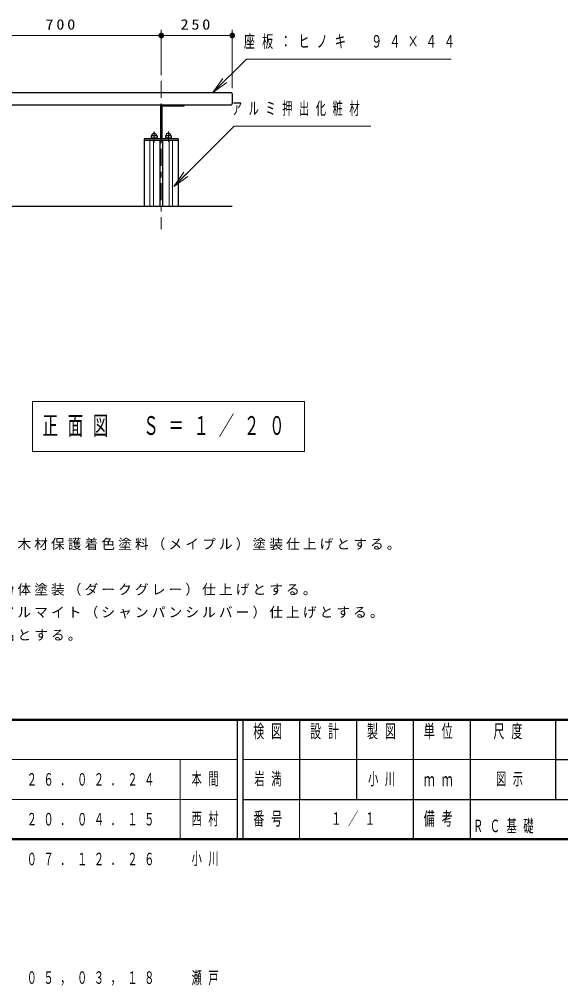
# Model space of a CAD drawing. Units: millimetres on the paper, scale 1:20. Extents: x -365 to 0, y -26 to 257.
# Drawn here: x -276.8 to -181.6, y -25.8 to 144.2 of the extents above; entities that cross this region are included whole.
import ezdxf

# ---------------------------------------------------------------- set-up
doc = ezdxf.new("R2010")
doc.units = ezdxf.units.MM
doc.linetypes.add('USER2', pattern=[6, 3, -1, 1, -1])
doc.layers.add('1_20', color=7, linetype='Continuous', lineweight=25)
doc.layers.add('NAKAMURA図枠', color=7, linetype='Continuous', lineweight=13)
doc.layers.add('99', color=7, linetype='Continuous')
doc.layers.add('CLASS1', color=7, linetype='Continuous')
doc.styles.add('ＭＳ ゴシック', font='')
doc.styles.get('ＭＳ ゴシック').set_extended_font_data('MS Gothic')

# ---------------------------------------------------------------- blocks, each defined once
blk = doc.blocks.new('filled_dot')
at = {"color": 0, "linetype": 'Continuous', "lineweight": -2, "const_width": 1.25}
blk.add_lwpolyline([(-0.625, 0, 1), (0.625, 0, 1)], format="xyb", close=True, dxfattribs=at)

msp = doc.modelspace()

# ---------------------------------------------------------------- linework, layer by layer
at = {"layer": '1_20', "lineweight": 13}
for p, q in [((-286.836, 141.353), (-251.836, 141.353)), ((-251.836, 134.353), (-251.836, 142.353)), ((-251.836, 141.353), (-239.336, 141.353)), ((-239.336, 132.103), (-239.336, 142.353)), ((-242.751, 131.318), (-240.984, 133.792)), ((-242.751, 131.318), (-240.63, 133.439)), ((-240.276, 133.085), (-242.751, 131.318)), ((-253.836, 122.903), (-253.836, 111.353)), ((-253.221, 122.903), (-253.221, 111.353)), ((-250.451, 122.903), (-250.451, 111.353)), ((-249.836, 122.903), (-249.836, 111.353)), ((-249.617, 114.814), (-247.849, 117.289)), ((-249.617, 114.814), (-247.495, 116.935)), ((-247.142, 116.582), (-249.617, 114.814)), ((-274.463, 76.967), (-274.463, 68.167)), ((-226.663, 76.967), (-274.463, 76.967)), ((-226.663, 68.167), (-226.663, 76.967)), ((-274.463, 68.167), (-226.663, 68.167))]:
    msp.add_line(p, q, dxfattribs=at)
at = {"layer": '1_20', "linetype": 'USER2', "lineweight": 13}
for p, q in [((-251.836, 133.403), (-251.836, 107.278)), ((-253.086, 124.479), (-253.086, 122.501)), ((-250.586, 124.479), (-250.586, 122.64))]:
    msp.add_line(p, q, dxfattribs=at)
at = {"layer": '1_20'}
for p, q in [((-299.086, 131.353), (-239.586, 131.353)), ((-239.336, 131.103), (-239.336, 129.403)), ((-299.086, 129.153), (-239.586, 129.153)), ((-251.949, 128.928), (-251.949, 123.203)), ((-247.836, 128.928), (-251.724, 128.928)), ((-251.724, 128.928), (-251.724, 123.203)), ((-247.836, 129.153), (-247.836, 128.928)), ((-254.836, 123.203), (-254.836, 111.353)), ((-248.836, 123.203), (-254.836, 123.203)), ((-248.836, 122.903), (-254.836, 122.903)), ((-252.561, 123.703), (-253.611, 123.703)), ((-253.611, 123.703), (-253.611, 123.203)), ((-252.561, 123.303), (-253.611, 123.303)), ((-252.561, 123.703), (-252.561, 123.203)), ((-252.086, 122.903), (-252.086, 111.353)), ((-251.586, 122.903), (-251.586, 111.353)), ((-251.111, 123.703), (-251.111, 123.203)), ((-250.061, 123.703), (-251.111, 123.703)), ((-250.061, 123.303), (-251.111, 123.303)), ((-250.061, 123.703), (-250.061, 123.203)), ((-248.836, 123.203), (-248.836, 111.353)), ((-283.836, 111.353), (-239.336, 111.353))]:
    msp.add_line(p, q, dxfattribs=at)
at = {"layer": '1_20', "lineweight": 13}
for points in [[(-242.751, 131.318), (-236.864, 137.205), (-200.85, 137.205)], [(-249.617, 114.814), (-239.01, 125.421), (-214.99, 125.421)]]:
    msp.add_lwpolyline(points, dxfattribs=at)
at = {"layer": '1_20'}
for centre, radius, start, end in [((-239.586, 131.103), 0.25, 0, 89.99998), ((-239.586, 129.403), 0.25, 270, 0.00001), ((-251.724, 128.928), 0.225, 90, 180), ((-253.086, 123.703), 0.425, 360, 180), ((-250.586, 123.703), 0.425, 360, 180)]:
    msp.add_arc(centre, radius, start, end, dxfattribs=at)
at = {"layer": 'NAKAMURA図枠', "lineweight": 50}
for p, q in [((-365, 21), (0, 21)), ((-365, 0), (0, 0))]:
    msp.add_line(p, q, dxfattribs=at)
at = {"layer": 'NAKAMURA図枠', "lineweight": 25}
for p, q in [((-238.5, 21), (-238.5, 0)), ((-237.5, 21), (-237.5, 0)), ((-227.5, 21), (-227.5, 7)), ((-217.5, 21), (-217.5, 7)), ((-207.5, 21), (-207.5, 0)), ((-197.5, 21), (-197.5, 7)), ((-182.5, 21), (-182.5, 7)), ((-182.5, 14), (-70, 14)), ((-237.5, 7), (0, 7)), ((-197.5, 7), (-197.5, 0))]:
    msp.add_line(p, q, dxfattribs=at)
at = {"layer": 'NAKAMURA図枠'}
for p, q in [((-365, 14), (-238.5, 14)), ((-248.5, 14), (-248.5, 0)), ((-237.5, 14), (-182.5, 14)), ((-365, 7), (-238.5, 7)), ((-227.5, 7), (-227.5, 0))]:
    msp.add_line(p, q, dxfattribs=at)

# ---------------------------------------------------------------- block references
at = {"layer": '1_20', "lineweight": 13, "xscale": 0.4, "yscale": 0.4, "rotation": 180}
for p in [(-251.836, 141.353), (-239.336, 141.353)]:
    msp.add_blockref('filled_dot', p, dxfattribs=at)

# ---------------------------------------------------------------- texts
at = {"layer": '1_20', "style": 'ＭＳ ゴシック'}
for s, insert, char_height, attachment_point in [('\\T1.33;\\W1.15;700', (-269.336, 142.353), 1.833, 8), ('\\T1.33;\\W1.15;250', (-245.586, 142.353), 1.833, 8), ('\\T1.64;\\W0.65;座板：ヒノキ\u3000９４×４４', (-237.292, 140.205), 2.199, 4), ('\\T1.64;\\W0.6;アルミ押出化粧材', (-239.406, 128.421), 2.199, 4), ('\\T1.64;\\W0.6;正面図\u3000Ｓ＝１／２０', (-250.563, 72.567), 3.299, 5)]:
    msp.add_mtext(s, dxfattribs=dict(at, insert=insert, char_height=char_height, attachment_point=attachment_point))
at = {"layer": '99', "char_height": 2.199, "style": 'ＭＳ ゴシック'}
for s, insert, attachment_point in [('\\T1.64;\\W0.6;本間', (-246.5, 10.5), 4), ('\\T1.64;\\W0.6;岩満', (-232.5, 10.5), 5), ('\\T1.64;\\W0.6;小川', (-212.5, 10.5), 5), ('\\T1.64;\\W0.6;図示', (-190, 10.5), 5), ('\\T1.64;\\W0.6;２６．０２．２４', (-275.5, 10.5), 4), ('\\T1.64;\\W0.6;２０．０４．１５', (-275.5, 3.5), 4), ('\\T1.64;\\W0.6;西村', (-246.5, 3.5), 4), ('\\T1.64;\\W0.6;１／１', (-217.5, 3.5), 5), ('\\T1.64;\\W0.6;ＲＣ基礎', (-197, 1), 7), ('\\T1.64;\\W0.6;０７．１２．２６', (-275.5, -3.5), 4), ('\\T1.64;\\W0.6;小川', (-246.5, -3.5), 4), ('\\T1.64;\\W0.6;０５，０３，１８', (-275.5, -24.5), 4), ('\\T1.64;\\W0.6;瀬戸', (-246.5, -24.5), 4)]:
    msp.add_mtext(s, dxfattribs=dict(at, insert=insert, attachment_point=attachment_point))
at = {"layer": 'CLASS1', "char_height": 1.76, "attachment_point": 7, "style": 'ＭＳ ゴシック'}
for s, insert in [('\\T1.23;木材は、ヒノキ（一等材）とし、カンナ・ペーパーがけの上、木材保護着色塗料（メイプル）塗装仕上げとする。', (-359.799, 50.812)), ('\\T1.23;座フレームは、電気亜鉛メッキ処理の上、ポリエステル樹脂粉体塗装（ダークグレー）仕上げとする。', (-359.799, 42.812)), ('\\T1.23;脚は、溶融亜鉛メッキ処理とする。\u3000アルミ押出化粧材は、アルマイト（シャンパンシルバー）仕上げとする。', (-359.799, 38.812)), ('\\T1.23;本製品は、（一社）日本公園施設業協会賠償責任保険加入製品とする。', (-359.799, 34.812))]:
    msp.add_mtext(s, dxfattribs=dict(at, insert=insert))
at = {"layer": 'NAKAMURA図枠', "char_height": 2.346, "style": 'ＭＳ ゴシック'}
for s, insert, attachment_point in [('\\T1.64;\\W0.6;検図', (-232.5, 20.167), 2), ('\\T1.64;\\W0.6;設計', (-222.5, 20.167), 2), ('\\T1.64;\\W0.6;製図', (-212.5, 20.167), 2), ('\\T1.64;\\W0.6;単位', (-202.5, 20.167), 2), ('\\T1.64;\\W0.6;尺度', (-190.25, 20.167), 2), ('\\T1.64;\\W0.6;ｍｍ', (-202.5, 10.5), 5), ('\\T1.64;\\W0.6;番号', (-232.5, 3.5), 5), ('\\T1.64;\\W0.6;備考', (-202.5, 3.5), 5)]:
    msp.add_mtext(s, dxfattribs=dict(at, insert=insert, attachment_point=attachment_point))

doc.saveas('drawing.dxf')
